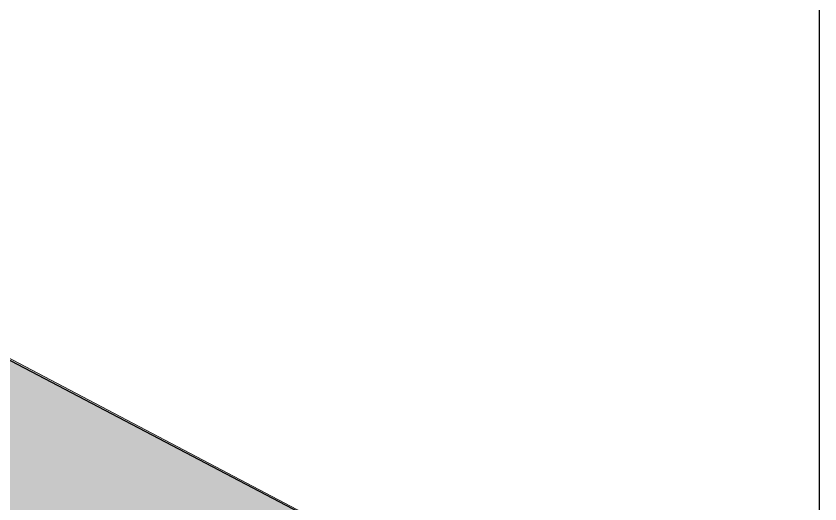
# Model space of a CAD drawing. Header units: inches. Extents: x -20.7 to 75.7, y -15.1 to 19.1.
# Drawn here: x 11.888 to 13.044, y 6.578 to 7.279 of the extents above; entities that cross this region are included whole.
import ezdxf

# ---------------------------------------------------------------- set-up
doc = ezdxf.new("R2010")
doc.units = ezdxf.units.IN
doc.header["$MEASUREMENT"] = 0
for name, color, linetype, lineweight in [('.ATI-HATCH', 7, 'Continuous', 0), ('G-ANNO-TTLB', 7, 'Continuous', 0), ('TYVEK', 7, 'Continuous', 0)]:
    doc.layers.add(name, color=color, linetype=linetype, lineweight=lineweight)

msp = doc.modelspace()

# ---------------------------------------------------------------- hatches: boundary and pattern name
at = {"layer": '.ATI-HATCH', "true_color": 0x818080, "transparency": 33554687}
h = msp.add_hatch(color=8, dxfattribs=at)
edge = h.paths.add_edge_path()
edge.add_spline(control_points=[(11.1384, 7.252), (11.1384, 7.252), (11.1359, 6.7322), (11.1359, 6.7322), (11.1353, 6.5931), (11.2096, 6.4646), (11.3305, 6.3958), (11.3305, 6.3958), (13.0619, 5.4107), (13.0619, 5.4107), (13.2175, 5.3222), (13.4105, 5.4352), (13.4095, 5.6141), (13.4095, 5.6141), (13.4068, 6.1129), (13.4068, 6.1129), (13.4068, 6.1129), (13.044, 6.3207), (13.044, 6.3207), (13.044, 6.3207), (13.0374, 6.1772), (13.0374, 6.1772), (13.0374, 6.1772), (11.7556, 6.8514), (11.7556, 6.8514), (11.7556, 6.8514), (11.7544, 7.252), (11.7544, 7.252), (11.7544, 7.252), (11.4493, 7.0733), (11.4493, 7.0733), (11.4493, 7.0733), (11.1384, 7.252), (11.1384, 7.252)], knot_values=[0, 0, 0, 0, 1, 1, 1, 2, 2, 2, 3, 3, 3, 4, 4, 4, 5, 5, 5, 6, 6, 6, 7, 7, 7, 8, 8, 8, 9, 9, 9, 10, 10, 10, 11, 11, 11, 11], degree=3, periodic=0)
at = {"layer": 'G-ANNO-TTLB', "true_color": 0xb9529f, "transparency": 33554687}
h = msp.add_hatch(color=233, dxfattribs=at)
edge = h.paths.add_edge_path()
edge.add_spline(control_points=[(20.0342, -15.1346), (20.0342, -15.1346), (-20.6658, -15.1346), (-20.6658, -15.1346), (-20.6658, -15.1346), (-20.6658, 19.0008), (-20.6658, 19.0008), (-20.6658, 19.0008), (20.0342, 19.0008), (20.0342, 19.0008), (20.0342, 19.0008), (20.0342, -15.1346), (20.0342, -15.1346)], knot_values=[0, 0, 0, 0, 1, 1, 1, 2, 2, 2, 3, 3, 3, 4, 4, 4, 4], degree=3, periodic=0)
edge = h.paths.add_edge_path()
edge.add_spline(control_points=[(-20.5408, 18.8757), (-20.5408, 18.8757), (-20.5408, -15.0095), (-20.5408, -15.0095), (-20.5408, -15.0095), (19.9092, -15.0095), (19.9092, -15.0095), (19.9092, -15.0095), (19.9092, 18.8757), (19.9092, 18.8757), (19.9092, 18.8757), (-20.5408, 18.8757), (-20.5408, 18.8757)], knot_values=[0, 0, 0, 0, 1, 1, 1, 2, 2, 2, 3, 3, 3, 4, 4, 4, 4], degree=3, periodic=0)
edge.add_line((-20.5408, 18.8757), (-20.5408, 18.8757))

# ---------------------------------------------------------------- linework, layer by layer
at = {"layer": '.ATI-HATCH'}
msp.add_open_spline([(11.1384, 7.252), (11.1384, 7.252), (11.1359, 6.7322), (11.1359, 6.7322), (11.1353, 6.5931), (11.2096, 6.4646), (11.3305, 6.3958), (11.3305, 6.3958), (13.0619, 5.4107), (13.0619, 5.4107), (13.2175, 5.3222), (13.4105, 5.4352), (13.4095, 5.6141), (13.4095, 5.6141), (13.4068, 6.1129), (13.4068, 6.1129), (13.4068, 6.1129), (13.044, 6.3207), (13.044, 6.3207), (13.044, 6.3207), (13.0374, 6.1772), (13.0374, 6.1772), (13.0374, 6.1772), (11.7556, 6.8514), (11.7556, 6.8514), (11.7556, 6.8514), (11.7544, 7.252), (11.7544, 7.252), (11.7544, 7.252), (11.4493, 7.0733), (11.4493, 7.0733), (11.4493, 7.0733), (11.1384, 7.252), (11.1384, 7.252)], degree=3, knots=[0, 0, 0, 0, 1, 1, 1, 2, 2, 2, 3, 3, 3, 4, 4, 4, 5, 5, 5, 6, 6, 6, 7, 7, 7, 8, 8, 8, 9, 9, 9, 10, 10, 10, 11, 11, 11, 11], dxfattribs=at)
at = {"layer": 'G-ANNO-TTLB'}
for points in [[(20.0342, -15.1346), (20.0342, -15.1346), (-20.6658, -15.1346), (-20.6658, -15.1346), (-20.6658, -15.1346), (-20.6658, 19.0008), (-20.6658, 19.0008), (-20.6658, 19.0008), (20.0342, 19.0008), (20.0342, 19.0008), (20.0342, 19.0008), (20.0342, -15.1346), (20.0342, -15.1346)], [(-20.5408, 18.8757), (-20.5408, 18.8757), (-20.5408, -15.0095), (-20.5408, -15.0095), (-20.5408, -15.0095), (19.9092, -15.0095), (19.9092, -15.0095), (19.9092, -15.0095), (19.9092, 18.8757), (19.9092, 18.8757), (19.9092, 18.8757), (-20.5408, 18.8757), (-20.5408, 18.8757)]]:
    msp.add_open_spline(points, degree=3, knots=[0, 0, 0, 0, 1, 1, 1, 2, 2, 2, 3, 3, 3, 4, 4, 4, 4], dxfattribs=at)
at = {"layer": 'TYVEK', "color": 2, "lineweight": 25, "true_color": 0xf5eb12}
msp.add_line((13.0431, 6.3222), (13.0431, 10.4491), dxfattribs=at)
at = {"layer": 'TYVEK', "color": 133, "lineweight": 25, "true_color": 0x70ccdd}
msp.add_line((11.7556, 6.8482), (13.0431, 6.1742), dxfattribs=at)
msp.add_open_spline([(13.4129, 6.1126), (13.4129, 6.1126), (13.4129, 5.6128), (13.4129, 5.6128), (13.4129, 5.4352), (13.2212, 5.3236), (13.0667, 5.4114), (13.0667, 5.4114), (11.3533, 6.3853), (11.3533, 6.3853), (11.2242, 6.4587), (11.1445, 6.5958), (11.1445, 6.7442), (11.1445, 6.7442), (11.1445, 7.2548), (11.1445, 7.2548)], degree=3, knots=[0, 0, 0, 0, 1, 1, 1, 2, 2, 2, 3, 3, 3, 4, 4, 4, 5, 5, 5, 5], dxfattribs=at)

doc.saveas('drawing.dxf')
